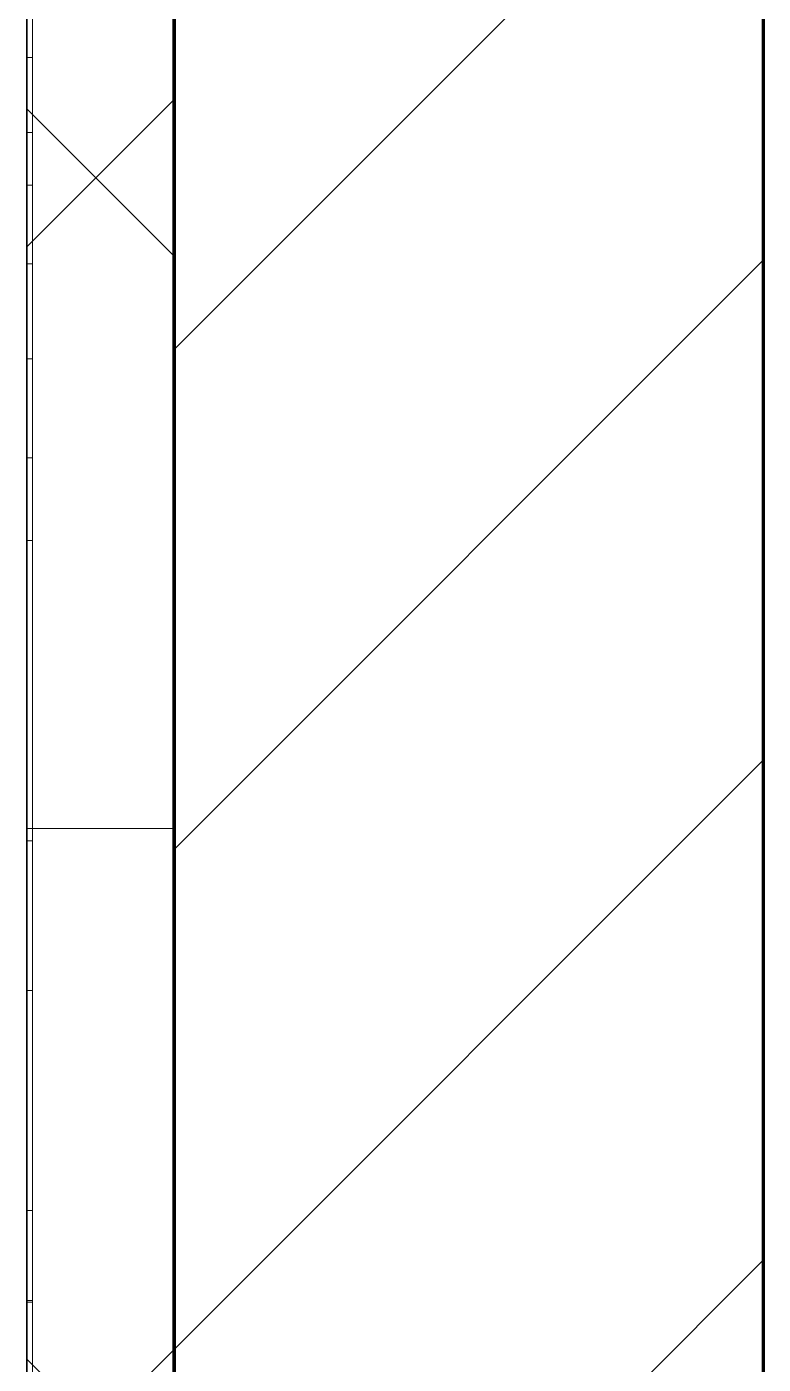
# Model space of a CAD drawing. Header units: millimetres. Extents: x -920231 to -841213, y -17301 to 22361.
# Drawn here: x -869552.4 to -869302.4, y -7402.8 to -6948.9 of the extents above; entities that cross this region are included whole.
import ezdxf

# ---------------------------------------------------------------- set-up
doc = ezdxf.new("R2010")
doc.units = ezdxf.units.MM
for name, color, linetype, lineweight in [('A-GLAZ-CURT', 2, 'Continuous', 9), ('A-WALL', 5, 'Continuous', 35), ('A-WALL-FNSH', 2, 'Continuous', 35), ('A-WALL-PATT', 1, 'Continuous', 35)]:
    doc.layers.add(name, color=color, linetype=linetype, lineweight=lineweight)

# ---------------------------------------------------------------- blocks, each defined once
blk = doc.blocks.new('PPLS-PP19_Custom Tile Pattern - Custom Tile Pattern-V44-4230-01 ENLARGED MULTI-PURPOSE LEVEL - REFLECTED CEILING PLAN - SHEET 1')
at = {"layer": 'A-GLAZ-CURT'}
for p, q in [((34.85, 0), (139.22, 0)), ((139.22, 0), (139.22, -2)), ((139.77, 0), (139.77, -2)), ((170.29, 0), (245.04, 0)), ((170.29, -2), (170.29, 0)), ((195.99, 0), (213.31, 0)), ((213.31, 0), (195.99, 0)), ((230.06, 0), (300, 0)), ((245.04, 0), (245.04, -2)), ((295.8, 0), (300, 0)), ((295.8, -2), (295.8, 0)), ((300, 0), (300, -2)), ((-300, -2), (300, -2)), ((139.22, -2), (34.85, -2)), ((245.04, -2), (170.29, -2)), ((300, -2), (295.8, -2)), ((300, -2), (300, -50)), ((300, -50), (-300, -50))]:
    blk.add_line(p, q, dxfattribs=at)
for points, knots in [([(-15.19, 0), (-13.07, 0), (7.48, 0), (42.82, 0), (88.72, 0), (120.63, 0), (138.28, 0), (138.53, 0)], [-461.142613, -461.142613, -461.142613, -461.142613, -429.606584, -390.253598, -346.313304, -291.370682, -290.5735, -290.5735, -290.5735, -290.5735]), ([(136.44, 0), (121.66, 0), (86.93, 0), (51.16, 0), (31.18, 0)], [-106.750556, -106.750556, -106.750556, -106.750556, -59.610984, 0, 0, 0, 0]), ([(34.85, 0), (38.34, 0), (49.1, 0), (71.92, 0), (100.57, 0), (116.36, 0), (128.82, 0), (129.02, 0), (129.02, 0)], [-133.562983, -133.562983, -133.562983, -133.562983, -118.513713, -97.899267, -63.759246, -39.050993, -35.895543, -35.445596, -35.445596, -35.445596, -35.445596]), ([(168.37, 0), (167.68, 0), (162.47, 0), (147.02, 0), (109.77, 0), (76.86, 0), (57.82, 0), (46.51, 0), (41.18, 0), (36.02, 0), (35.54, 0), (35.54, 0)], [-543.375029, -543.375029, -543.375029, -543.375029, -530.793311, -458.593899, -401.860199, -357.622665, -341.267687, -334.000314, -326.15566, -319.318397, -317.489778, -317.489778, -317.489778, -317.489778]), ([(61.98, 0), (71.21, 0), (96.35, 0), (124.45, 0), (132.42, 0), (134.6, 0)], [-285.078974, -285.078974, -285.078974, -285.078974, -249.500363, -194.761443, -152.241002, -152.241002, -152.241002, -152.241002]), ([(94.4, 0), (94.4, 0), (94.64, 0), (99.11, 0), (108.97, 0), (120.79, 0), (139.94, 0), (163.31, 0), (185.23, 0), (193.62, 0), (194.69, 0), (194.79, 0)], [-2348.345796, -2348.345796, -2348.345796, -2348.345796, -2310.419338, -2233.599744, -2052.234781, -1843.028543, -1530.39897, -1095.004608, -529.74427, -295.064701, -265.121568, -265.121568, -265.121568, -265.121568]), ([(129.02, 0), (129, 0), (124.41, 0), (122.35, 0), (114.96, 0), (108.04, 0), (103.09, 0)], [-35.354907, -35.354907, -35.354907, -35.354907, -31.430235, -22.807238, -15.488593, 0, 0, 0, 0]), ([(157.9, 0), (156.77, 0), (151.67, 0), (143.29, 0), (134.04, 0), (126.24, 0), (118.6, 0), (114.23, 0), (111.98, 0), (105.66, 0), (105.23, 0), (105.23, 0)], [-10292.955006, -10292.955006, -10292.955006, -10292.955006, -10098.273015, -9847.788484, -9677.714971, -9567.007022, -9453.21225, -9220.200448, -9012.77275, -8966.157302, -8929.495943, -8929.495943, -8929.495943, -8929.495943]), ([(193.8, 0), (193.33, 0), (190.11, 0), (183.13, 0), (171, 0), (161.95, 0), (161.28, 0), (158.35, 0), (157.85, 0), (157.77, 0)], [-11665.349007, -11665.349007, -11665.349007, -11665.349007, -11565.880756, -11105.624034, -10839.086983, -10768.332124, -10666.779182, -10580.760289, -10550.278881, -10550.278881, -10550.278881, -10550.278881]), ([(300, 0), (286.53, 0), (254.22, 0), (207.11, 0), (177.41, 0), (159.34, 0), (158.33, 0), (158.3, 0)], [-285.253232, -285.253232, -285.253232, -285.253232, -244.693688, -187.987675, -143.776725, -129.632772, -123.352749, -123.352749, -123.352749, -123.352749]), ([(159.07, 0), (159.13, 0), (160.84, 0), (165.21, 0), (174.15, 0), (185.98, 0), (208.82, 0), (219.42, 0), (230.06, 0)], [-115.643202, -115.643202, -115.643202, -115.643202, -114.681583, -87.660824, -65.295536, -41.623857, -24.459831, 0, 0, 0, 0]), ([(215.22, 0), (214.62, 0), (210.55, 0), (203.98, 0), (187.54, 0), (175.3, 0), (169.49, 0)], [-203.825446, -203.825446, -203.825446, -203.825446, -198.527383, -184.406837, -162.427601, -142.916156, -142.916156, -142.916156, -142.916156]), ([(170.29, 0), (170.39, 0), (171.48, 0), (172.17, 0), (172.45, 0)], [-59.471458, -59.471458, -59.471458, -59.471458, -56.742688, -29.735729, -29.735729, -29.735729, -29.735729]), ([(172.07, 0), (177.66, 0), (187.87, 0), (201.08, 0), (207.47, 0), (213.96, 0), (215.11, 0)], [-255.364076, -255.364076, -255.364076, -255.364076, -237.955587, -223.92608, -215.862851, -208.75215, -208.75215, -208.75215, -208.75215]), ([(300, 0), (288.22, 0), (262, 0), (230.48, 0), (220, 0), (219.04, 0)], [-12528.858583, -12528.858583, -12528.858583, -12528.858583, -11905.454923, -11162.864862, -10859.773777, -10859.773777, -10859.773777, -10859.773777]), ([(219.84, 0), (220.8, 0), (227.72, 0), (240.28, 0), (245.04, 0)], [-10674.31991, -10674.31991, -10674.31991, -10674.31991, -10511.382485, -9932.504441, -9932.504441, -9932.504441, -9932.504441]), ([(284.78, 0), (284.83, 0), (285.23, 0), (287.47, 0), (293.59, 0), (297.76, 0), (300, 0)], [-4096.535135, -4096.535135, -4096.535135, -4096.535135, -4053.389046, -3959.664717, -3862.421465, -3746.95702, -3746.95702, -3746.95702, -3746.95702]), ([(295.8, 0), (294.18, 0), (290.94, 0), (286.68, 0), (285.79, 0)], [-4679.165325, -4679.165325, -4679.165325, -4679.165325, -4358.271401, -4213.061173, -4213.061173, -4213.061173, -4213.061173])]:
    blk.add_open_spline(points, degree=3, knots=knots, dxfattribs=at)
blk.add_open_spline([(195.11, 0), (194.91, 0), (194.44, 0), (193.8, 0)], degree=3, dxfattribs=at)
blk = doc.blocks.new('PPLS-PP19_Custom Tile Pattern - Custom Tile Pattern-V45-4230-01 ENLARGED MULTI-PURPOSE LEVEL - REFLECTED CEILING PLAN - SHEET 1')
at = {"layer": 'A-GLAZ-CURT'}
for p, q in [((-300, 0), (-202.31, 0)), ((-300, -2), (-300, 0)), ((-293.07, 0), (-289.41, 0)), ((-289.41, 0), (-293.07, 0)), ((-289.39, 0), (-275.75, 0)), ((-275.75, 0), (-289.39, 0)), ((-222.32, 0), (-206.59, 0)), ((-206.59, 0), (-222.32, 0)), ((-206.3, 0), (-205, 0)), ((-205, 0), (-206.3, 0)), ((-202.31, 0), (-202.31, -2)), ((-174.21, 0), (-140.66, 0)), ((-174.21, -2), (-174.21, 0)), ((-140.66, 0), (-140.66, -2)), ((-108.4, 0), (-81.66, 0)), ((-108.4, -2), (-108.4, 0)), ((-81.66, 0), (-81.66, -2)), ((-63.81, 0), (-38.36, 0)), ((-63.81, -2), (-63.81, 0)), ((-38.36, 0), (-38.36, -2)), ((-300, -2), (300, -2)), ((-300, -50), (-300, -2)), ((-202.31, -2), (-300, -2)), ((-140.66, -2), (-174.21, -2)), ((-81.66, -2), (-108.4, -2)), ((-38.36, -2), (-63.81, -2)), ((300, -50), (-300, -50))]:
    blk.add_line(p, q, dxfattribs=at)
at = {"layer": 'A-GLAZ-CURT', "flags": 128}
for points in [[(-300, 0), (-291.7, 0), (-283.58, 0), (-275.62, 0), (-267.8, 0), (-260.12, 0), (-252.56, 0), (-245.12, 0), (-237.77, 0), (-230.5, 0), (-223.32, 0), (-216.2, 0), (-209.18, 0), (-202.31, 0)], [(-206.74, 0), (-213.02, 0), (-219.49, 0), (-226.14, 0), (-232.95, 0), (-239.91, 0), (-247.01, 0), (-254.25, 0), (-261.61, 0), (-269.09, 0), (-276.68, 0), (-284.36, 0), (-292.14, 0), (-300, 0)], [(-174.21, 0), (-178.96, 0), (-183.97, 0), (-189.27, 0), (-194.85, 0), (-200.68, 0), (-206.33, 0)]]:
    blk.add_lwpolyline(points, dxfattribs=at)
at = {"layer": 'A-GLAZ-CURT'}
for points, knots in [([(-300, 0), (-284.65, 0), (-236.57, 0), (-184.21, 0), (-151.15, 0), (-140.66, 0)], [-5323.127839, -5323.127839, -5323.127839, -5323.127839, -4502.809032, -2700.551212, -1671.606487, -1671.606487, -1671.606487, -1671.606487]), ([(-123.33, 0), (-127.06, 0), (-153.25, 0), (-202.69, 0), (-259.44, 0), (-287.28, 0), (-289.1, 0)], [-17480.754461, -17480.754461, -17480.754461, -17480.754461, -17136.203329, -15131.813646, -13729.592194, -13632.363934, -13632.363934, -13632.363934, -13632.363934]), ([(-137.88, 0), (-140.56, 0), (-147.66, 0), (-147.69, 0), (-158.72, 0), (-174.02, 0), (-185.59, 0), (-209.77, 0), (-232.01, 0), (-255.22, 0), (-262.59, 0), (-264.9, 0), (-265.4, 0)], [-3187.727384, -3187.727384, -3187.727384, -3187.727384, -2919.378265, -2477.344047, -2237.412286, -2029.680487, -1755.085331, -1400.429864, -858.079193, -543.655514, -208.940337, 0, 0, 0, 0]), ([(-258.6, 0), (-257.91, 0), (-254.26, 0), (-241.25, 0), (-225.99, 0), (-214.1, 0), (-208.52, 0), (-206.47, 0)], [-5722.54675, -5722.54675, -5722.54675, -5722.54675, -5657.471696, -5413.335975, -5017.494783, -4832.723979, -4723.981546, -4723.981546, -4723.981546, -4723.981546]), ([(-207.11, 0), (-212.29, 0), (-220.02, 0), (-231.26, 0), (-233.46, 0), (-234, 0)], [-1252.005263, -1252.005263, -1252.005263, -1252.005263, -978.033455, -846.069444, -682.911962, -682.911962, -682.911962, -682.911962]), ([(-233.49, 0), (-233.44, 0), (-232.38, 0), (-230.74, 0), (-225.3, 0), (-223.63, 0)], [-455.274641, -455.274641, -455.274641, -455.274641, -440.605512, -119.536984, 0, 0, 0, 0]), ([(-223.63, 0), (-219.39, 0), (-206.17, 0), (-188.58, 0), (-169.02, 0), (-152.12, 0), (-136.84, 0), (-127.33, 0), (-124.19, 0), (-123.43, 0), (-123.29, 0)], [-5463.295695, -5463.295695, -5463.295695, -5463.295695, -5161.076232, -4739.070012, -4465.409639, -4149.119819, -3839.893365, -3647.167523, -3488.92562, -3440.245651, -3440.245651, -3440.245651, -3440.245651]), ([(-206.34, 0), (-205.29, 0), (-198.28, 0), (-185.8, 0), (-171.77, 0), (-158.7, 0), (-157.22, 0)], [-4721.692045, -4721.692045, -4721.692045, -4721.692045, -4666.091899, -4349.945572, -4000.813434, -3840.635403, -3840.635403, -3840.635403, -3840.635403]), ([(-133.82, 0), (-135.51, 0), (-137.8, 0), (-149.31, 0), (-162.01, 0), (-177.91, 0), (-194, 0), (-203.37, 0), (-206.34, 0)], [-2731.647847, -2731.647847, -2731.647847, -2731.647847, -2418.507304, -2308.929706, -2113.765672, -1763.376603, -1422.553702, -1265.576052, -1265.576052, -1265.576052, -1265.576052]), ([(-152.35, 0), (-151.03, 0), (-147.71, 0), (-143.57, 0), (-138.62, 0)], [-3494.978217, -3494.978217, -3494.978217, -3494.978217, -3371.022232, -3227.460399, -3227.460399, -3227.460399, -3227.460399]), ([(-123.29, 0), (-124.64, 0), (-128.35, 0), (-136.96, 0), (-147.46, 0), (-150.03, 0), (-150.57, 0)], [-5814.31032, -5814.31032, -5814.31032, -5814.31032, -5700.061948, -5508.838257, -5298.784692, -5196.16478, -5196.16478, -5196.16478, -5196.16478]), ([(-150.34, 0), (-150.07, 0), (-147.75, 0), (-142.6, 0), (-127.26, 0), (-107.3, 0), (-90.42, 0), (-75.26, 0), (-68.41, 0), (-65.12, 0), (-63.63, 0)], [-4948.728362, -4948.728362, -4948.728362, -4948.728362, -4883.323924, -4440.880425, -4054.690705, -3793.097032, -3402.597032, -3144.956779, -3050.982048, -2969.237017, -2969.237017, -2969.237017, -2969.237017]), ([(-123.28, 0), (-128.36, 0), (-136.94, 0), (-147.74, 0), (-149.07, 0)], [-6733.405307, -6733.405307, -6733.405307, -6733.405307, -6449.282163, -6277.220794, -6277.220794, -6277.220794, -6277.220794]), ([(-148.23, 0), (-146.94, 0), (-140.15, 0), (-137.28, 0), (-133.93, 0), (-128.78, 0), (-126.5, 0)], [-6162.058746, -6162.058746, -6162.058746, -6162.058746, -6017.569127, -5560.701257, -5364.112219, -5231.017328, -5231.017328, -5231.017328, -5231.017328]), ([(-86.16, 0), (-91.37, 0), (-104.13, 0), (-122.65, 0), (-139.03, 0), (-146.11, 0), (-146.95, 0)], [-1681.3698, -1681.3698, -1681.3698, -1681.3698, -1374.161226, -945.742622, -741.901385, -489.130243, -489.130243, -489.130243, -489.130243]), ([(-146.69, 0), (-146.59, 0), (-145.49, 0), (-135.69, 0), (-128.29, 0), (-125.15, 0)], [-420.34245, -420.34245, -420.34245, -420.34245, -406.956646, -290.263673, 0, 0, 0, 0]), ([(-134.24, 0), (-133.42, 0), (-130.43, 0), (-117.33, 0), (-95.54, 0), (-84.96, 0), (-81.66, 0)], [-7671.276312, -7671.276312, -7671.276312, -7671.276312, -7293.749979, -6839.55839, -6236.997189, -5931.848349, -5931.848349, -5931.848349, -5931.848349]), ([(-127.41, 0), (-131.63, 0), (-133.13, 0), (-134.06, 0), (-134.11, 0)], [-8540.990293, -8540.990293, -8540.990293, -8540.990293, -8266.114998, -8251.085632, -8251.085632, -8251.085632, -8251.085632]), ([(-113.44, 0), (-113.46, 0), (-114.06, 0), (-119.73, 0), (-125.43, 0), (-127.03, 0), (-127.41, 0)], [-323.250712, -323.250712, -323.250712, -323.250712, -282.672656, -98.539552, -24.539552, 0, 0, 0, 0]), ([(-126.5, 0), (-122.44, 0), (-108.71, 0), (-86.68, 0), (-63.44, 0), (-54.4, 0), (-48.53, 0), (-30.79, 0), (-18.03, 0), (8.61, 0), (15.02, 0), (22.91, 0), (31, 0), (39.04, 0), (51.19, 0), (58.74, 0), (61.34, 0), (61.45, 0)], [-5231.017328, -5231.017328, -5231.017328, -5231.017328, -4994.692869, -4542.524482, -4008.285538, -3689.699207, -3546.54457, -3315.260113, -2864.387349, -2439.246196, -2084.094819, -1956.422387, -1818.904206, -1645.594513, -1443.202566, -1228.752106, -1120.932285, -1120.932285, -1120.932285, -1120.932285]), ([(-125.15, 0), (-124.93, 0), (-124.39, 0), (-123.77, 0), (-123.37, 0)], [-3362.7396, -3362.7396, -3362.7396, -3362.7396, -3342.215224, -3310.583382, -3310.583382, -3310.583382, -3310.583382]), ([(-120.13, 0), (-120.14, 0), (-120.24, 0), (-120.77, 0), (-122.73, 0), (-122.91, 0)], [-2933.992132, -2933.992132, -2933.992132, -2933.992132, -2920.575025, -2840.280255, -2832.81999, -2832.81999, -2832.81999, -2832.81999]), ([(-40.23, 0), (-44.14, 0), (-56.49, 0), (-78.2, 0), (-105.04, 0), (-118.12, 0), (-122.81, 0)], [-8350.057772, -8350.057772, -8350.057772, -8350.057772, -8073.216054, -7508.296369, -7004.680444, -6742.200112, -6742.200112, -6742.200112, -6742.200112]), ([(-122.65, 0), (-119.64, 0), (-112.06, 0), (-98.9, 0), (-85.29, 0), (-71.67, 0), (-65.93, 0), (-65.07, 0)], [-3292.682525, -3292.682525, -3292.682525, -3292.682525, -3074.362186, -2902.289527, -2605.247022, -2322.099534, -2241.8264, -2241.8264, -2241.8264, -2241.8264]), ([(-122.08, 0), (-122.01, 0), (-121.69, 0), (-121.2, 0), (-120.88, 0)], [-3136.336417, -3136.336417, -3136.336417, -3136.336417, -3110.304437, -3035.164275, -3035.164275, -3035.164275, -3035.164275]), ([(-40.35, 0), (-40.96, 0), (-45.16, 0), (-46.13, 0), (-60.59, 0), (-81.23, 0), (-99.51, 0), (-114.02, 0), (-117.28, 0), (-118.78, 0)], [-1715.979821, -1715.979821, -1715.979821, -1715.979821, -1672.078046, -1405.135169, -1060.00838, -740.068933, -229.489605, -116.330425, 0, 0, 0, 0]), ([(-117.69, 0), (-117.06, 0), (-114.75, 0), (-113.43, 0), (-113.43, 0)], [-808.126779, -808.126779, -808.126779, -808.126779, -394.672656, -330.797262, -330.797262, -330.797262, -330.797262]), ([(-63.81, 0), (-70.01, 0), (-86.35, 0), (-107.8, 0), (-116.79, 0), (-117.66, 0)], [-2747.631049, -2747.631049, -2747.631049, -2747.631049, -2193.204658, -1433.981041, -969.752135, -969.752135, -969.752135, -969.752135]), ([(-115.82, 0), (-114.96, 0), (-110.41, 0), (-96.78, 0), (-71.33, 0), (-42.53, 0), (-12.78, 0), (4.23, 0), (9.64, 0), (10.14, 0), (10.18, 0)], [-5724.064692, -5724.064692, -5724.064692, -5724.064692, -5430.283136, -5103.229623, -4799.173296, -4065.652676, -3589.737505, -3285.047089, -3066.359526, -3044.715262, -3044.715262, -3044.715262, -3044.715262]), ([(-40.2, 0), (-40.4, 0), (-45.68, 0), (-56.24, 0), (-75.59, 0), (-94, 0), (-112.01, 0), (-114.94, 0), (-115.63, 0)], [-1804.902603, -1804.902603, -1804.902603, -1804.902603, -1792.521578, -1466.981642, -1208.454564, -789.402658, -501.969187, -243.577221, -243.577221, -243.577221, -243.577221]), ([(-63.96, 0), (-64.13, 0), (-72.5, 0), (-80.63, 0), (-86.16, 0)], [-2171.769325, -2171.769325, -2171.769325, -2171.769325, -2007.031671, -1681.3698, -1681.3698, -1681.3698, -1681.3698]), ([(-41.05, 0), (-42.04, 0), (-47.76, 0), (-56.37, 0), (-71.66, 0), (-77.83, 0), (-82.66, 0), (-83.28, 0), (-83.28, 0)], [-2466.257699, -2466.257699, -2466.257699, -2466.257699, -2413.671296, -2161.752162, -2006.592567, -1646.621388, -1424.436217, -1393.971743, -1393.971743, -1393.971743, -1393.971743]), ([(-83.28, 0), (-83.28, 0), (-82.91, 0), (-76.14, 0), (-62.97, 0), (-50.3, 0), (-42.43, 0), (-40.22, 0)], [-1393.4169, -1393.4169, -1393.4169, -1393.4169, -1353.722004, -1274.333717, -1073.56893, -651.549973, -438.508843, -438.508843, -438.508843, -438.508843]), ([(31.18, 0), (25.97, 0), (11.99, 0), (-16.92, 0), (-47.42, 0), (-65.35, 0), (-66.28, 0), (-66.31, 0)], [-4496.803627, -4496.803627, -4496.803627, -4496.803627, -4222.080604, -3745.412743, -2981.410125, -2542.574734, -2526.906796, -2526.906796, -2526.906796, -2526.906796]), ([(-65.47, 0), (-65.27, 0), (-62.78, 0), (-55.26, 0), (-43.47, 0), (-38.36, 0)], [-2362.748727, -2362.748727, -2362.748727, -2362.748727, -2315.303971, -1809.437387, -1213.642243, -1213.642243, -1213.642243, -1213.642243]), ([(-63.63, 0), (-61.49, 0), (-57.39, 0), (-54.49, 0), (-45.2, 0), (-40.79, 0), (-40.46, 0), (-40.44, 0)], [-2969.237017, -2969.237017, -2969.237017, -2969.237017, -2851.217951, -2734.127174, -2474.780881, -2410.990208, -2350.645972, -2350.645972, -2350.645972, -2350.645972]), ([(-51.83, 0), (-51.83, 0), (-51.78, 0), (-47.4, 0), (-46.01, 0), (-40.22, 0), (-36.78, 0)], [-632.814994, -632.814994, -632.814994, -632.814994, -627.965721, -508.377888, -260.442412, 0, 0, 0, 0]), ([(-41, 0), (-42.49, 0), (-47.13, 0), (-51.43, 0), (-51.79, 0)], [-902.875233, -902.875233, -902.875233, -902.875233, -819.71621, -644.910881, -644.910881, -644.910881, -644.910881]), ([(42.81, 0), (40.2, 0), (33.63, 0), (24.07, 0), (12.82, 0), (-2.9, 0), (-20.62, 0), (-31.32, 0), (-38.03, 0), (-40.23, 0)], [-2450.020912, -2450.020912, -2450.020912, -2450.020912, -2313.748533, -2106.613311, -1925.670641, -1617.263037, -1290.787923, -1039.307308, -917.052149, -917.052149, -917.052149, -917.052149]), ([(-39.92, 0), (-38.57, 0), (-35.49, 0), (-33.57, 0), (-29.94, 0), (-28.57, 0)], [-428.914382, -428.914382, -428.914382, -428.914382, -296.515819, -83.513472, 0, 0, 0, 0]), ([(-36.33, 0), (-36.43, 0), (-37, 0), (-38.61, 0), (-39.69, 0)], [-1855.773136, -1855.773136, -1855.773136, -1855.773136, -1810.870157, -1732.054927, -1732.054927, -1732.054927, -1732.054927]), ([(-26.75, 0), (-27.82, 0), (-32.34, 0), (-37.12, 0), (-39.4, 0)], [-8718.362214, -8718.362214, -8718.362214, -8718.362214, -8532.293389, -8369.627725, -8369.627725, -8369.627725, -8369.627725]), ([(9.32, 0), (9.08, 0), (7.65, 0), (2.57, 0), (-12.23, 0), (-25.14, 0), (-34.62, 0), (-39.19, 0)], [-2922.926651, -2922.926651, -2922.926651, -2922.926651, -2882.788014, -2720.818881, -2518.50168, -2125.455881, -1826.829157, -1826.829157, -1826.829157, -1826.829157]), ([(-36.78, 0), (-32.43, 0), (-19.22, 0), (8.83, 0), (43.36, 0), (70.92, 0), (82.12, 0), (83.66, 0)], [-6191.144455, -6191.144455, -6191.144455, -6191.144455, -5862.463379, -5340.621928, -4573.028122, -4094.177415, -3869.465285, -3869.465285, -3869.465285, -3869.465285]), ([(-36.29, 0), (-36.29, 0), (-34.66, 0), (-28.88, 0), (-26.95, 0), (-26.54, 0)], [-9150.272121, -9150.272121, -9150.272121, -9150.272121, -9057.163041, -8919.836787, -8834.607043, -8834.607043, -8834.607043, -8834.607043]), ([(30.82, 0), (29.27, 0), (20.14, 0), (3.54, 0), (-16.58, 0), (-34.76, 0), (-36.04, 0)], [-10462.034656, -10462.034656, -10462.034656, -10462.034656, -10363.088938, -9884.23066, -9424.652049, -9182.880979, -9182.880979, -9182.880979, -9182.880979]), ([(-33.34, 0), (-33.34, 0), (-32.93, 0), (-31.16, 0), (-30.52, 0)], [-2415.024266, -2415.024266, -2415.024266, -2415.024266, -2357.633367, -2323.618664, -2323.618664, -2323.618664, -2323.618664]), ([(70.61, 0), (66.16, 0), (55.8, 0), (39.61, 0), (24.74, 0), (2.64, 0), (-17.84, 0), (-30.57, 0), (-31.82, 0), (-32, 0)], [-4647.237329, -4647.237329, -4647.237329, -4647.237329, -4326.416877, -4098.545751, -3766.694881, -3333.063701, -2994.501669, -2698.150104, -2614.070998, -2614.070998, -2614.070998, -2614.070998]), ([(-30.61, 0), (-29.53, 0), (-23.35, 0), (-15.75, 0), (-15.19, 0)], [-54150.414002, -54150.414002, -54150.414002, -54150.414002, -53749.15266, -53717.791567, -53717.791567, -53717.791567, -53717.791567]), ([(-13.88, 0), (-15.14, 0), (-18.44, 0), (-26.26, 0), (-29.97, 0), (-30.54, 0)], [-55123.81448, -55123.81448, -55123.81448, -55123.81448, -54789.006179, -54461.685999, -54258.56961, -54258.56961, -54258.56961, -54258.56961]), ([(-30.52, 0), (-27.11, 0), (-17.83, 0), (5.99, 0), (22.06, 0), (36.13, 0), (40.55, 0), (42.81, 0)], [-2323.618664, -2323.618664, -2323.618664, -2323.618664, -2142.497158, -1716.209403, -1206.526904, -1089.329421, -970.572472, -970.572472, -970.572472, -970.572472]), ([(8.33, 0), (8.19, 0), (7.18, 0), (0.32, 0), (-13.89, 0), (-24.92, 0), (-29.03, 0)], [-3574.286521, -3574.286521, -3574.286521, -3574.286521, -3526.962355, -3285.499107, -2903.012179, -2680.714891, -2680.714891, -2680.714891, -2680.714891]), ([(-28.57, 0), (-26.93, 0), (-20.29, 0), (-11.45, 0), (2.08, 0), (13.15, 0), (21.24, 0), (24.62, 0), (24.72, 0), (24.72, 0)], [-5361.429781, -5361.429781, -5361.429781, -5361.429781, -5261.36855, -5050.479954, -4785.90057, -4596.498881, -4445.288762, -4384.376941, -4376.041937, -4376.041937, -4376.041937, -4376.041937])]:
    blk.add_open_spline(points, degree=3, knots=knots, dxfattribs=at)
for points in [[(-289.39, 0), (-292.89, 0), (-296.43, 0), (-300, 0)], [(-123.17, 0), (-125.6, 0), (-129.71, 0), (-133.82, 0)], [(-108.4, 0), (-113.13, 0), (-118.1, 0), (-123.29, 0)], [(-118.78, 0), (-120.38, 0), (-121.81, 0), (-123.27, 0)], [(-29.03, 0), (-32.73, 0), (-36.48, 0), (-40.24, 0)], [(-39.84, 0), (-39.08, 0), (-38.11, 0), (-37.36, 0)]]:
    blk.add_open_spline(points, degree=3, dxfattribs=at)

msp = doc.modelspace()

# ---------------------------------------------------------------- hatches: boundary and pattern name
at = {"layer": 'A-WALL-PATT', "lineweight": 9}
h = msp.add_hatch(dxfattribs=at)
h.set_pattern_fill('FP_2', color=256, style=0, pattern_type=2)
h.set_pattern_definition([(45, (0, 0), (-84.852814, 84.852814), [])])
h.paths.add_polyline_path([(-869302.37, -11465.78), (-869302.37, -3848.08), (-869502.37, -4062.55), (-869502.37, -11465.78)])
h = msp.add_hatch(dxfattribs=at)
h.set_pattern_fill('FP_3', color=256, style=0, pattern_type=2)
h.set_pattern_definition([(45, (0, 0), (-212.13203, 212.13203), []), (135, (0, 0), (-212.13203, -212.13203), [])])
h.paths.add_polyline_path([(-869502.37, -11465.78), (-869502.37, -4062.55), (-869552.37, -4116.17), (-869552.37, -11465.78)])

# ---------------------------------------------------------------- linework, layer by layer
at = {"layer": 'A-WALL', "color": 7, "lineweight": 70}
for p, q in [((-869502.37, -11465.78), (-869502.37, -4062.55)), ((-869502.37, -4062.55), (-869502.37, -11465.78)), ((-869302.37, -4141.33), (-869302.37, -11465.78))]:
    msp.add_line(p, q, dxfattribs=at)
at = {"layer": 'A-WALL-FNSH', "color": 250}
msp.add_line((-869552.37, -11415.78), (-869552.37, -4116.17), dxfattribs=at)

# ---------------------------------------------------------------- block references
at = {"layer": 'A-GLAZ-CURT', "rotation": 90}
for name, p in [('PPLS-PP19_Custom Tile Pattern - Custom Tile Pattern-V45-4230-01 ENLARGED MULTI-PURPOSE LEVEL - REFLECTED CEILING PLAN - SHEET 1', (-869552.37, -6920.98)), ('PPLS-PP19_Custom Tile Pattern - Custom Tile Pattern-V44-4230-01 ENLARGED MULTI-PURPOSE LEVEL - REFLECTED CEILING PLAN - SHEET 1', (-869552.37, -7520.98))]:
    msp.add_blockref(name, p, dxfattribs=at)

doc.saveas('drawing.dxf')
